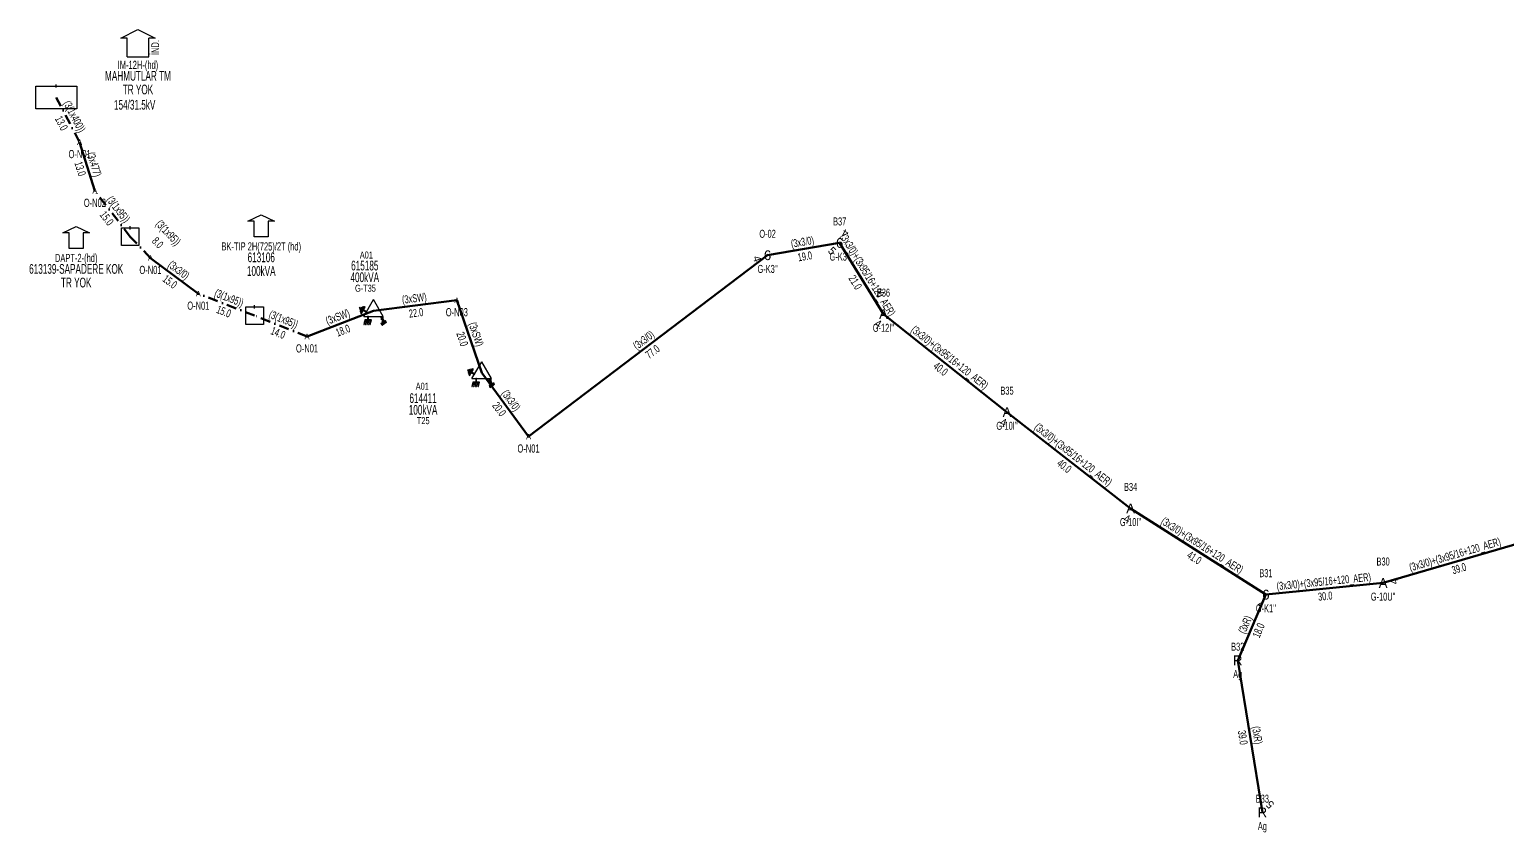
# Model space of a CAD drawing. Header units: millimetres. Extents: x 433713 to 438874, y 4028328 to 4034517.
# Drawn here: x 435759.4 to 436138, y 4033350.5 to 4033556.2 of the extents above; entities that cross this region are included whole.
import ezdxf
from ezdxf.enums import TextEntityAlignment as Align

# ---------------------------------------------------------------- set-up
doc = ezdxf.new("R2010")
doc.units = ezdxf.units.MM
doc.linetypes.add('DASHDOT', pattern=[5, 2.5, -1.25, 0, -1.25])
for name, color, linetype, lineweight in [('DIREK_AG_MEVCUT', 120, 'Continuous', 25), ('DIREK_OG_MEVCUT', 16, 'Continuous', 25), ('HAT_AG_HAVAI_MEVCUT', 126, 'Continuous', 50), ('HAT_OG_HAVAI_MEVCUT', 48, 'Continuous', 70), ('HAT_OG_YERALTI_MEVCUT', 48, 'DASHDOT', 70), ('NODE_OG_MEVCUT', 5, 'Continuous', 25), ('TRAFO_MEVCUT', 5, 'Continuous', 30), ('TRAFO_TADILAT_BYSK', 5, 'Continuous', 30)]:
    doc.layers.add(name, color=color, linetype=linetype, lineweight=lineweight)
doc.styles.add('Direk', font='B_CAD')
doc.styles.get("Standard").update_dxf_attribs({"font": 'Arial'})

# ---------------------------------------------------------------- blocks, each defined once
blk = doc.blocks.new('MEV_BINA_KARE')
at = {"layer": 'TRAFO_MEVCUT', "linetype": 'Continuous'}
for p, q in [((-2.25, -2.25), (-2.25, 2.25)), ((-2.25, 2.25), (2.25, 2.25)), ((0, 1.8), (0, 2.7)), ((2.25, 2.25), (2.25, -2.25)), ((2.25, -2.25), (-2.25, -2.25))]:
    blk.add_line(p, q, dxfattribs=at)
blk = doc.blocks.new('MEV_BETKOSK')
at = {"layer": 'TRAFO_MEVCUT', "linetype": 'Continuous'}
for p, q in [((-3.4, 2), (0, 3.6)), ((-1.8, 2), (-3.4, 2)), ((-1.8, -2), (-1.8, 2)), ((0, 3.6), (3.4, 2)), ((3.4, 2), (1.8, 2)), ((1.8, 2), (1.8, -2)), ((1.8, -2), (-1.8, -2))]:
    blk.add_line(p, q, dxfattribs=at)
blk = doc.blocks.new('MEV_DAPT')
at = {"layer": 'TRAFO_MEVCUT', "linetype": 'Continuous'}
for p, q in [((-3.4, 2), (0, 3.6)), ((-1.8, 2), (-3.4, 2)), ((-1.8, -2), (-1.8, 2)), ((0, 3.6), (3.4, 2)), ((3.4, 2), (1.8, 2)), ((1.8, 2), (1.8, -2)), ((1.8, -2), (-1.8, -2))]:
    blk.add_line(p, q, dxfattribs=at)
blk = doc.blocks.new('MEV_INDMERK_KARE')
at = {"layer": 'TRAFO_MEVCUT', "linetype": 'Continuous'}
for p, q in [((-5.268651, -2.925), (-5.268651, 2.925)), ((-5.268651, 2.925), (5.268651, 2.925)), ((0, 2.535), (0, 3.315)), ((5.268651, 2.925), (5.268651, -2.925)), ((5.268651, -2.925), (-5.268651, -2.925))]:
    blk.add_line(p, q, dxfattribs=at)
blk = doc.blocks.new('MEV_INDMERK')
at = {"layer": 'TRAFO_MEVCUT', "linetype": 'Continuous'}
for p, q in [((-4.4, 2.4), (0, 4.6)), ((0, 4.6), (4.4, 2.4)), ((-2.8, 2.4), (-4.4, 2.4)), ((-2.8, -2.4), (-2.8, 2.4)), ((4.4, 2.4), (2.8, 2.4)), ((2.8, -2.4), (2.8, 2.4)), ((-2.8, -2.4), (2.8, -2.4))]:
    blk.add_line(p, q, dxfattribs=at)
at = {"layer": 'TRAFO_MEVCUT', "linetype": 'Continuous', "width": 0.6}
blk.add_text('İND.', height=2, rotation=90, dxfattribs=at).set_placement((5.417363, -0.010583), align=Align.CENTER)
blk = doc.blocks.new('MEV_DIREK')
h = blk.add_hatch(color=32)
h.paths.add_polyline_path([(-2.14, 0.97), (-2.35, 1.09), (-3.31, -0.55), (-3.09, -0.67), (-2.67, 0.06), (-1.89, -0.39), (-1.79, -0.22), (-2.56, 0.23)])
h.paths.add_polyline_path([(-3.46, -0.17), (-3.33, -0.25), (-2.61, 0.99), (-2.74, 1.06)])
h.paths.add_polyline_path([(-3.54, 0.29), (-3.41, 0.22), (-3.05, 0.82), (-3.18, 0.9)])
h.paths.add_polyline_path([(-3.58, 0.81), (-3.66, 0.68), (-3.53, 0.61), (-3.45, 0.74)])
h.paths.add_polyline_path([(-1.51, -2.34), (-2.26, -2.33), (-2.52, -3.47), (-2.42, -3.47), (-2.21, -2.53), (-1.91, -2.54), (-2.12, -3.47), (-2.02, -3.47), (-1.81, -2.54), (-1.51, -2.54), (-1.72, -3.47), (-1.62, -3.48), (-1.41, -2.54), (-1.11, -2.54), (-1.32, -3.48), (-1.22, -3.48), (-1.01, -2.54), (-0.71, -2.55), (-0.92, -3.48), (-0.82, -3.48), (-0.56, -2.35), (-1.31, -2.34), (-1.31, -1.44), (-1.51, -1.44)])
at = {"layer": 'TRAFO_MEVCUT'}
for points in [[(2.35, -1.57), (2.12, -1.92), (2.08, -1.44), (1.94, -1.44), (2.01, -2.32), (2.25, -1.96), (2.31, -2.67), (2.1, -2.67), (2.39, -2.87), (2.4, -2.86), (2.64, -2.49), (2.45, -2.63)], [(2.35, -1.57), (2.12, -1.92), (2.08, -1.44), (1.94, -1.44), (2.01, -2.32), (2.25, -1.96), (2.31, -2.67), (2.1, -2.67), (2.39, -2.87), (1.98, -3.19), (2.2, -3.79), (2.26, -3.74), (2.08, -3.26), (2.26, -3.13), (2.44, -3.6), (2.49, -3.56), (2.32, -3.08), (2.49, -2.94), (2.67, -3.42), (2.73, -3.38), (2.55, -2.9), (2.73, -2.76), (2.91, -3.24), (2.97, -3.2), (2.79, -2.72), (2.97, -2.58), (3.15, -3.06), (3.21, -3.01), (2.98, -2.42), (2.4, -2.86), (2.64, -2.49), (2.45, -2.63)], [(2.97, -2.58), (3.15, -3.06), (3.21, -3.01), (2.98, -2.42), (2.4, -2.86), (2.64, -2.49), (2.45, -2.63), (2.35, -1.57), (2.12, -1.92), (2.08, -1.44), (1.94, -1.44), (2.01, -2.32), (2.25, -1.96), (2.31, -2.67), (2.1, -2.67), (2.39, -2.87), (1.98, -3.19), (2.2, -3.79), (2.26, -3.74), (2.08, -3.26), (2.26, -3.13), (2.44, -3.6), (2.49, -3.56), (2.32, -3.08), (2.49, -2.94), (2.67, -3.42), (2.73, -3.38), (2.55, -2.9), (2.73, -2.76), (2.91, -3.24), (2.97, -3.2), (2.79, -2.72)]]:
    blk.add_hatch(color=32, dxfattribs=at).paths.add_polyline_path(points)
at = {"layer": 'TRAFO_MEVCUT', "linetype": 'Continuous'}
for p, q in [((-2.5, -1.44), (0, 2.89)), ((2.5, -1.44), (0, 2.89)), ((-2.5, -1.44), (2.5, -1.44))]:
    blk.add_line(p, q, dxfattribs=at)
at = {"layer": 'TRAFO_MEVCUT', "color": 32, "flags": 128}
blk.add_lwpolyline([(1.94, -1.44), (2.08, -1.44), (2.12, -1.92), (2.35, -1.57), (2.45, -2.63), (2.64, -2.49), (2.4, -2.86), (2.98, -2.42), (3.21, -3.01), (3.15, -3.06), (2.97, -2.58), (2.79, -2.72), (2.97, -3.2), (2.91, -3.24), (2.73, -2.76), (2.55, -2.9), (2.73, -3.38), (2.67, -3.42), (2.49, -2.94), (2.32, -3.08), (2.49, -3.56), (2.44, -3.6), (2.26, -3.13), (2.08, -3.26), (2.26, -3.74), (2.2, -3.79), (1.98, -3.19), (2.39, -2.87), (2.1, -2.67), (2.31, -2.67), (2.25, -1.96), (2.01, -2.32), (1.94, -1.44)], dxfattribs=at)
at = {"layer": 'TRAFO_TADILAT_BYSK', "color": 32, "flags": 128}
for points in [[(-3.53, 0.61), (-3.45, 0.74), (-3.58, 0.81), (-3.66, 0.68), (-3.53, 0.61)], [(-3.41, 0.22), (-3.05, 0.82), (-3.18, 0.9), (-3.54, 0.29), (-3.41, 0.22)], [(-3.33, -0.25), (-2.61, 0.99), (-2.74, 1.06), (-3.46, -0.17), (-3.33, -0.25)], [(-1.79, -0.22), (-2.56, 0.23), (-2.14, 0.97), (-2.35, 1.09), (-3.31, -0.55), (-3.09, -0.67), (-2.67, 0.06), (-1.89, -0.39), (-1.79, -0.22)], [(-1.31, -1.44), (-1.51, -1.44), (-1.51, -2.34), (-2.26, -2.33), (-2.52, -3.47), (-2.42, -3.47), (-2.21, -2.53), (-1.91, -2.54), (-2.12, -3.47), (-2.02, -3.47), (-1.81, -2.54), (-1.51, -2.54), (-1.72, -3.47), (-1.62, -3.48), (-1.41, -2.54), (-1.11, -2.54), (-1.32, -3.48), (-1.22, -3.48), (-1.01, -2.54), (-0.71, -2.55), (-0.92, -3.48), (-0.82, -3.48), (-0.56, -2.35), (-1.31, -2.34), (-1.31, -1.44)]]:
    blk.add_lwpolyline(points, dxfattribs=at)

msp = doc.modelspace()

# ---------------------------------------------------------------- linework, layer by layer
at = {"layer": 'HAT_AG_HAVAI_MEVCUT'}
for p, q in [((436076.139765, 4033411.421858), (436068.924842, 4033394.58739)), ((436068.924842, 4033394.58739), (436075.236871, 4033355.643746))]:
    msp.add_line(p, q, dxfattribs=at)
at = {"layer": 'HAT_OG_HAVAI_MEVCUT'}
for p, q in [((435776.127993, 4033514.849261), (435772.224474, 4033527.340522)), ((435966.937899, 4033501.527197), (435948.468687, 4033498.367575)), ((435978.157919, 4033483.282773), (435966.937899, 4033501.527197)), ((435802.637373, 4033488.503566), (435790.368206, 4033497.658273)), ((435948.468687, 4033498.367575), (435887.233516, 4033451.909526)), ((435847.517253, 4033484.134387), (435868.858369, 4033486.832297)), ((435875.240641, 4033468.210318), (435868.858369, 4033486.832297)), ((435847.517253, 4033484.134387), (435830.482238, 4033477.560894)), ((436009.808599, 4033458.18236), (435978.157919, 4033483.282773)), ((435875.240641, 4033468.210318), (435887.233516, 4033451.909526)), ((436041.47403, 4033433.510625), (436009.808599, 4033458.18236)), ((436076.139765, 4033411.421858), (436041.47403, 4033433.510625)), ((436143.996078, 4033425.449963), (436106.171865, 4033414.408005)), ((436106.171865, 4033414.408005), (436076.139765, 4033411.421858))]:
    msp.add_line(p, q, dxfattribs=at)
at = {"layer": 'HAT_OG_YERALTI_MEVCUT', "flags": 128}
for points in [[(435766.249897, 4033538.778755), (435772.224474, 4033527.340522)], [(435785.177996, 4033503.12402), (435776.127993, 4033514.849261)], [(435790.368206, 4033497.658273), (435785.177996, 4033503.12402)], [(435817.051948, 4033482.911172), (435802.637373, 4033488.503566)], [(435830.482238, 4033477.560894), (435817.051948, 4033482.911172)]]:
    msp.add_lwpolyline(points, dxfattribs=at)

# ---------------------------------------------------------------- block references
at = {"layer": 'TRAFO_MEVCUT'}
for name, p in [('MEV_INDMERK', (435787.164846, 4033551.585456)), ('MEV_INDMERK_KARE', (435766.249897, 4033538.778755)), ('MEV_DAPT', (435771.340217, 4033502.122372)), ('MEV_BINA_KARE', (435785.177996, 4033503.12402)), ('MEV_BETKOSK', (435818.753557, 4033505.085785)), ('MEV_DIREK', (435847.517253, 4033484.134387)), ('MEV_BINA_KARE', (435817.051948, 4033482.911172)), ('MEV_DIREK', (435875.240641, 4033468.210318))]:
    msp.add_blockref(name, p, dxfattribs=at)

# ---------------------------------------------------------------- texts
at = {"layer": 'DIREK_AG_MEVCUT', "width": 0.53}
for s, p in [('B32', (436068.924842, 4033398.08739)), ('Ag', (436068.924842, 4033391.08739)), ('B33', (436075.236871, 4033359.143746)), ('Ag', (436075.236871, 4033352.143746))]:
    msp.add_text(s, height=2.05, dxfattribs=at).set_placement(p, align=Align.MIDDLE_CENTER)
at = {"layer": 'DIREK_AG_MEVCUT', "style": 'Direk'}
for p in [(436068.924842, 4033394.58739), (436075.236871, 4033355.643746)]:
    msp.add_text('R', height=2.5, dxfattribs=at).set_placement(p, align=Align.MIDDLE_CENTER)
at = {"layer": 'DIREK_AG_MEVCUT', "color": 32, "style": 'Direk'}
msp.add_text('5', height=2, rotation=495.000001, dxfattribs=at).set_placement((436077.21677, 4033357.623645), align=Align.MIDDLE_CENTER)
at = {"layer": 'DIREK_OG_MEVCUT', "width": 0.53}
for s, p in [('B37', (435966.937899, 4033507.027197)), ('O-02', (435948.468687, 4033503.867575)), ("G-K3''", (435966.937899, 4033498.027197)), ("G-K3''", (435948.468687, 4033494.867575)), ('B36', (435978.157919, 4033488.782773)), ("G-12I''", (435978.157919, 4033479.782773)), ('B35', (436009.808599, 4033463.68236)), ("G-10I''", (436009.808599, 4033454.68236)), ('B34', (436041.47403, 4033439.010625)), ("G-10I''", (436041.47403, 4033430.010625)), ('B30', (436106.171865, 4033419.908005)), ('B31', (436076.139765, 4033416.921858)), ("G-10U''", (436106.171865, 4033410.908005)), ("G-K1''", (436076.139765, 4033407.921858))]:
    msp.add_text(s, height=2.05, dxfattribs=at).set_placement(p, align=Align.MIDDLE_CENTER)
at = {"layer": 'DIREK_OG_MEVCUT', "style": 'Direk'}
for s, p in [('6', (435966.937899, 4033501.527197)), ('6', (435948.468687, 4033498.367575)), ('A', (435978.157919, 4033483.282773)), ('A', (436009.808599, 4033458.18236)), ('A', (436041.47403, 4033433.510625)), ('A', (436106.171865, 4033414.408005)), ('6', (436076.139765, 4033411.421858))]:
    msp.add_text(s, height=2.5, dxfattribs=at).set_placement(p, align=Align.MIDDLE_CENTER)
at = {"layer": 'DIREK_OG_MEVCUT', "color": 32, "style": 'Direk'}
for s, rotation, p in [('4', 510.795417, (435968.304101, 4033503.971269)), ('4', 288.593477, (435945.814833, 4033497.474791)), ('5', 316.193126, (435964.999655, 4033499.506501)), ('4', 330.795417, (435976.791716, 4033480.838701)), ('4', 340.792002, (436008.887403, 4033455.538235)), ('4', 341.038249, (436040.564207, 4033430.862565)), ('4', 458.137011, (436108.943676, 4033414.804319)), ('4', 332.147987, (436074.831634, 4033408.946218))]:
    msp.add_text(s, height=2, rotation=rotation, dxfattribs=at).set_placement(p, align=Align.MIDDLE_CENTER)
at = {"layer": 'HAT_AG_HAVAI_MEVCUT', "lineweight": 30, "width": 0.53}
for rotation, p in [(66.800978, (436071.751033, 4033403.339461)), (279.206501, (436072.919907, 4033375.251562))]:
    msp.add_text('(3xR)', height=2.05, rotation=rotation, dxfattribs=at).set_placement(p, align=Align.CENTER)
for s, rotation, p in [('18.0', 66.800978, (436073.313574, 4033402.669787)), ('39.0', 279.206501, (436071.241806, 4033374.979574))]:
    msp.add_text(s, height=2.05, rotation=rotation, dxfattribs=at).set_placement(p, align=Align.TOP_CENTER)
at = {"layer": 'HAT_OG_HAVAI_MEVCUT', "lineweight": 30, "width": 0.53}
for s, rotation, p in [('(3x477)', 287.354025, (435774.987541, 4033521.348425)), ('(3x3/0)', 9.707901, (435957.559961, 4033500.785214)), ('(3x3/0)+(3x95/16+120_AER)', 301.590832, (435973.271948, 4033492.850257)), ('(3x3/0)', 323.271339, (435797.011112, 4033493.762174)), ('(3xSW)', 7.205019, (435858.081204, 4033486.32663)), ('(3xSW)', 21.100667, (435838.693739, 4033481.640648)), ('(3xSW)', 288.91802, (435872.853591, 4033477.79689)), ('(3x3/0)', 37.186952, (435917.337346, 4033475.815718)), ('(3x3/0)+(3x95/16+120_AER)', 321.584001, (435994.511421, 4033471.398559)), ('(3x3/0)', 306.342788, (435881.921741, 4033460.563644)), ('(3x3/0)+(3x95/16+120_AER)', 322.076495, (436026.163732, 4033446.517)), ('(3x3/0)+(3x95/16+120_AER)', 327.494994, (436059.263665, 4033423.183085)), ('(3x3/0)+(3x95/16+120_AER)', 16.274019, (436124.845775, 4033420.744927)), ('(3x3/0)+(3x95/16+120_AER)', 5.678359, (436091.071713, 4033413.760761))]:
    msp.add_text(s, height=2.05, rotation=rotation, dxfattribs=at).set_placement(p, align=Align.CENTER)
for s, rotation, p in [('13.0', 287.354025, (435773.364925, 4033520.841358)), ('19.0', 9.707901, (435957.846624, 4033499.109558)), ('15.0', 323.271339, (435795.994467, 4033492.399664)), ('21.0', 301.590832, (435971.82387, 4033491.959713)), ('22.0', 7.205019, (435858.294418, 4033484.640054)), ('18.0', 21.100667, (435839.305752, 4033480.054634)), ('20.0', 288.91802, (435871.245419, 4033477.245724)), ('77.0', 37.186952, (435918.364856, 4033474.461383)), ('40.0', 321.584001, (435993.455098, 4033470.066575)), ('20.0', 306.342788, (435880.552415, 4033459.556199)), ('40.0', 322.076495, (436025.118897, 4033445.175985)), ('41.0', 327.494994, (436058.35013, 4033421.749399)), ('39.0', 16.274019, (436125.322168, 4033419.113041)), ('30.0', 5.678359, (436091.239917, 4033412.069103))]:
    msp.add_text(s, height=2.05, rotation=rotation, dxfattribs=at).set_placement(p, align=Align.TOP_CENTER)
at = {"layer": 'HAT_OG_YERALTI_MEVCUT', "lineweight": 30, "width": 0.53}
for s, rotation, p in [('(3(1x400))', 297.577942, (435769.990769, 4033533.453247)), ('(3(1x95))', 307.662377, (435781.325876, 4033509.505997)), ('(3(1x95))', 313.518795, (435794.20927, 4033503.460508)), ('(3(1x95))', 338.795341, (435810.152106, 4033486.499819)), ('(3(1x95))', 338.278949, (435824.081668, 4033481.02568))]:
    msp.add_text(s, height=2.05, rotation=rotation, dxfattribs=at).set_placement(p, align=Align.CENTER)
for s, rotation, p in [('13.0', 297.577942, (435768.48392, 4033532.666224)), ('15.0', 307.662377, (435779.980113, 4033508.467284)), ('8.0', 313.518795, (435792.976517, 4033502.2899)), ('15.0', 338.795341, (435809.537215, 4033484.914919)), ('14.0', 338.278949, (435823.452518, 4033479.446386))]:
    msp.add_text(s, height=2.05, rotation=rotation, dxfattribs=at).set_placement(p, align=Align.TOP_CENTER)
at = {"layer": 'NODE_OG_MEVCUT', "style": 'Direk'}
for p in [(435772.224474, 4033527.340522), (435776.127993, 4033514.849261), (435790.368206, 4033497.658273), (435802.637373, 4033488.503566), (435868.858369, 4033486.832297), (435830.482238, 4033477.560894), (435887.233516, 4033451.909526)]:
    msp.add_text('A', height=1.4, dxfattribs=at).set_placement(p, align=Align.MIDDLE_CENTER)
at = {"layer": 'NODE_OG_MEVCUT', "width": 0.6}
for s, p in [('O-N01', (435772.224474, 4033525.340522)), ('O-N02', (435776.127993, 4033512.849261)), ('O-N01', (435790.368206, 4033495.658273)), ('O-N01', (435802.637373, 4033486.503566)), ('O-N03', (435868.858369, 4033484.832297)), ('O-N01', (435830.482238, 4033475.560894)), ('O-N01', (435887.233516, 4033449.909526))]:
    msp.add_text(s, height=2.1, dxfattribs=at).set_placement(p, align=Align.TOP_CENTER)
at = {"layer": 'TRAFO_MEVCUT', "width": 0.6}
for s, height, p in [('IM-12H-(hd)', 2.1, (435787.164846, 4033546.085456)), ('MAHMUTLAR TM', 2.5, (435787.164846, 4033543.085456)), ('TR YOK', 2.5, (435787.164846, 4033539.585456)), ('154/31.5kV', 2.5, (435786.325235, 4033535.677645)), ('BK-TIP 2H(725)/2T (hd)', 2.1, (435818.753557, 4033499.585785)), ('DAPT-2-(hd)', 2.1, (435771.340217, 4033496.622372)), ('613106', 2.5, (435818.753557, 4033496.585785)), ('A01', 1.8, (435845.679943, 4033497.525218)), ('613139-SAPADERE KOK', 2.5, (435771.340217, 4033493.622372)), ('100kVA', 2.5, (435818.753557, 4033493.085785)), ('400kVA', 2.5, (435845.280149, 4033491.480696)), ('615185', 2.5, (435845.280149, 4033494.480696)), ('TR YOK', 2.5, (435771.340217, 4033490.122372)), ('A01', 1.8, (435860.007689, 4033463.913925)), ('100kVA', 2.5, (435860.211297, 4033457.515035)), ('614411', 2.5, (435860.211297, 4033460.515035))]:
    msp.add_text(s, height=height, dxfattribs=at).set_placement(p, align=Align.CENTER)
for s, p in [('G-T35', (435845.442053, 4033490.819619)), ('T25', (435860.247578, 4033456.893703))]:
    msp.add_text(s, height=1.8, dxfattribs=at).set_placement(p, align=Align.TOP_CENTER)

doc.saveas('drawing.dxf')
